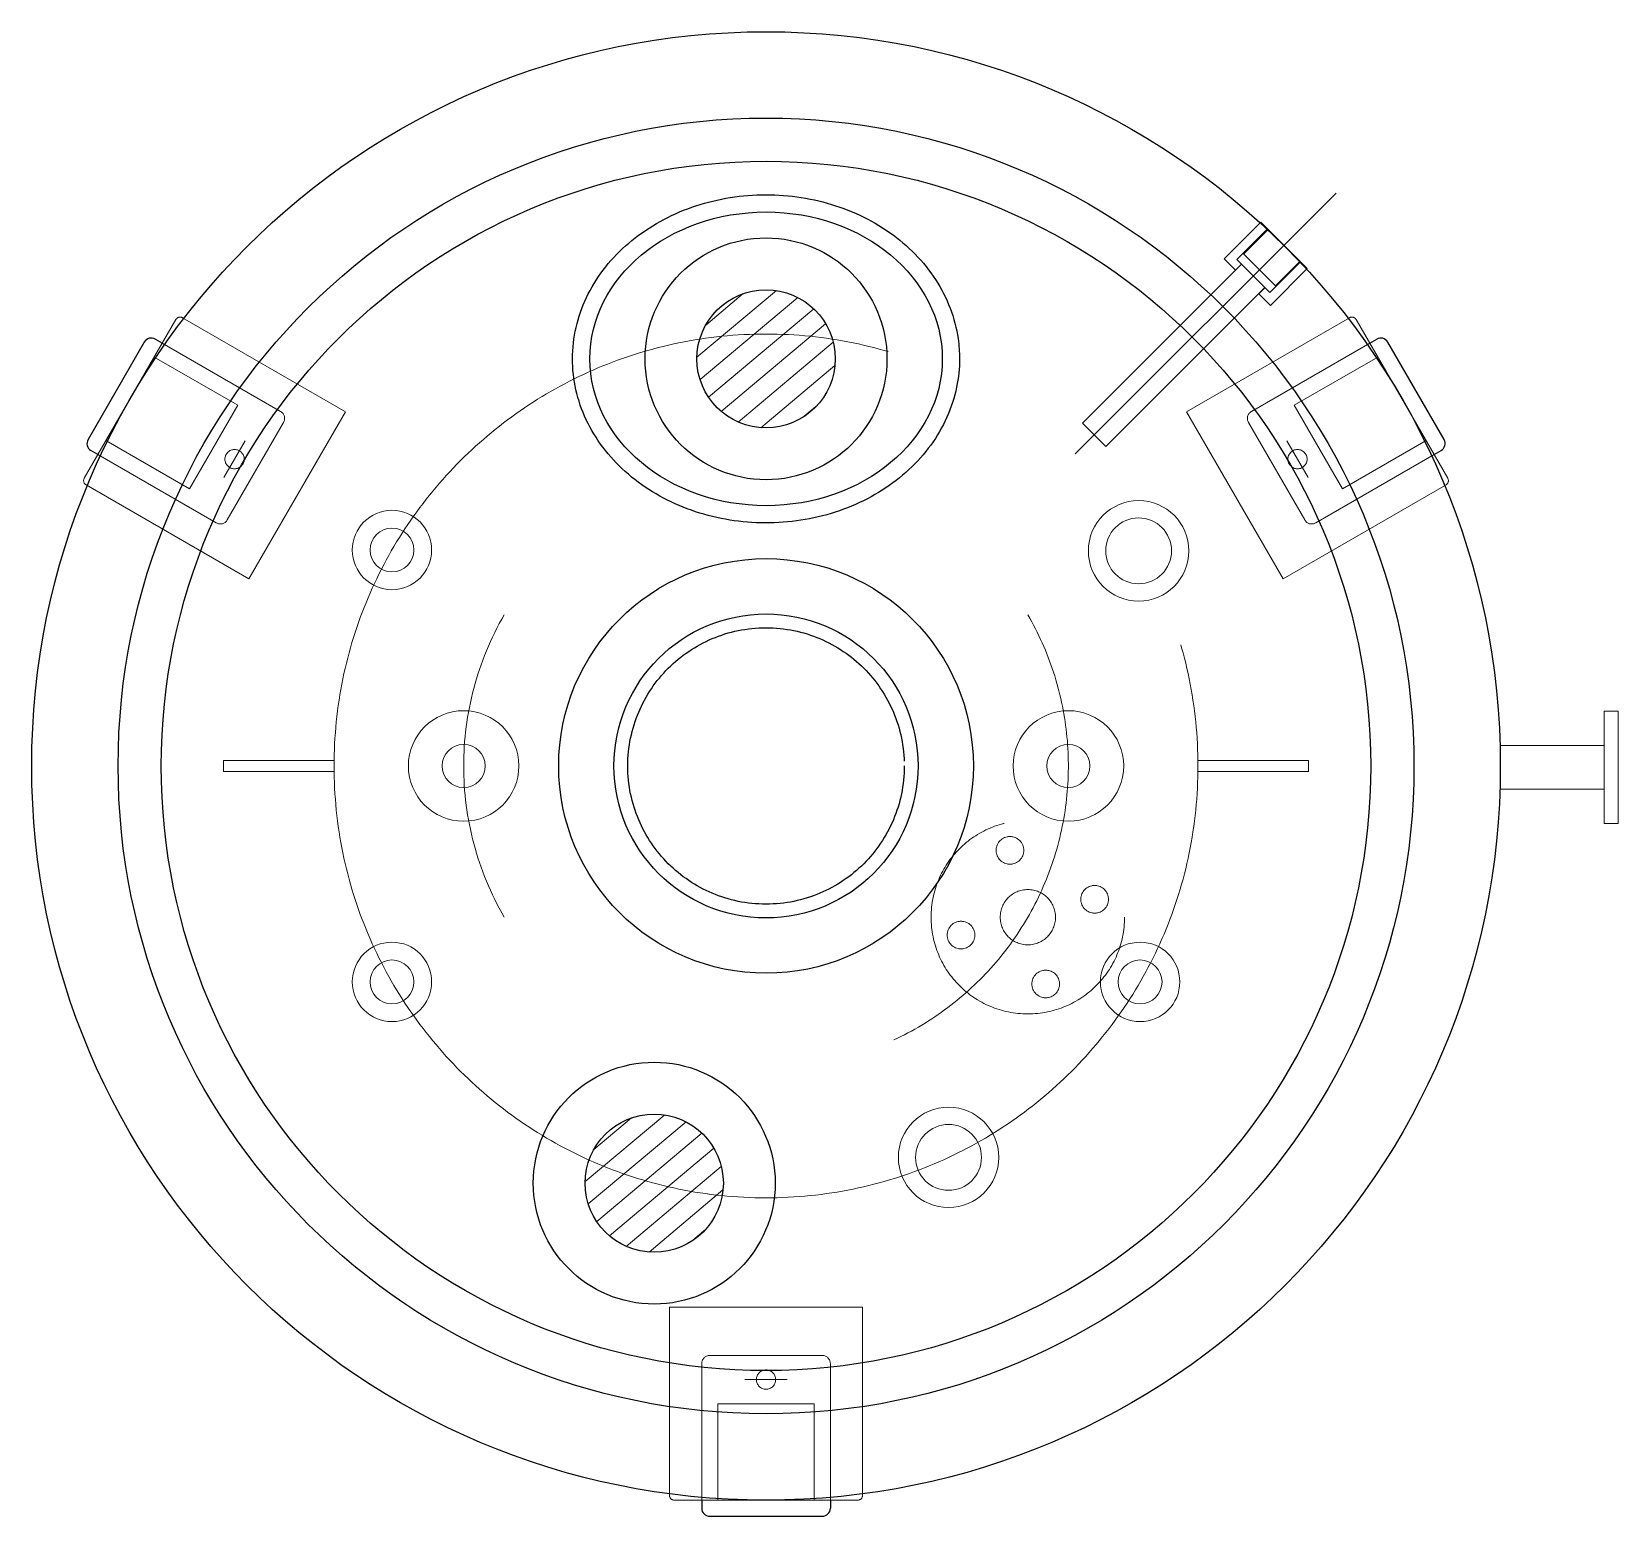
# Model space of a CAD drawing. Header units: millimetres. Extents: x 3103301 to 3104219, y -589897 to -589038.
import ezdxf

# ---------------------------------------------------------------- set-up
doc = ezdxf.new("R2010")
doc.units = ezdxf.units.MM
doc.header["$LTSCALE"] = 1000
for name, pattern in [('ACAD_ISO02W100', [15, 12, -3]), ('CENTER', [2, 1.25, -0.25, 0.25, -0.25]), ('HIDDEN', [0.375, 0.25, -0.125])]:
    doc.linetypes.add(name, pattern=pattern)
doc.layers.add('3', color=1, linetype='Continuous')
doc.layers.add('sb', color=2, linetype='Continuous')

# ---------------------------------------------------------------- blocks, each defined once
blk = doc.blocks.new('1111111111')
at = {"color": 1, "linetype": 'HIDDEN', "lineweight": 15, "ltscale": 2}
for p, q in [((12132.63, 16624.26), (12012.63, 16624.26)), ((12012.63, 16624.26), (12012.63, 16507.26)), ((12132.63, 16507.26), (12132.63, 16624.26)), ((12037.63, 16594.26), (12107.63, 16594.26)), ((12032.63, 16504.26), (12032.63, 16589.26)), ((12112.63, 16589.26), (12112.63, 16504.26)), ((12042.63, 16504.26), (12042.63, 16564.26)), ((12042.63, 16564.26), (12102.63, 16564.26)), ((12102.63, 16564.26), (12102.63, 16504.26)), ((12015.63, 16504.26), (12129.63, 16504.26))]:
    blk.add_line(p, q, dxfattribs=at)
at = {"color": 0}
for p, q in [((12032.63, 16504.26), (12032.63, 16499.26)), ((12112.63, 16504.26), (12112.63, 16499.26)), ((12037.63, 16494.26), (12107.63, 16494.26))]:
    blk.add_line(p, q, dxfattribs=at)
at = {"color": 1, "linetype": 'HIDDEN', "lineweight": 15, "ltscale": 2}
blk.add_circle((12072.63, 16579.26), 6, dxfattribs=at)
for centre, radius, start, end in [((12037.63, 16589.26), 5, 90, 180), ((12107.63, 16589.26), 5, 0, 90), ((12015.63, 16507.26), 3, 180, 270), ((12129.63, 16507.26), 3, 270, 0)]:
    blk.add_arc(centre, radius, start, end, dxfattribs=at)
at = {"color": 0}
for centre, start, end in [((12037.63, 16499.26), 180, 270), ((12107.63, 16499.26), 270, 0)]:
    blk.add_arc(centre, 5, start, end, dxfattribs=at)
at = {"layer": '3', "color": 6, "linetype": 'CENTER', "lineweight": 15, "ltscale": 2}
blk.add_line((12059.38, 16579.26), (12085.88, 16579.26), dxfattribs=at)

msp = doc.modelspace()

# ---------------------------------------------------------------- hatches: boundary and pattern name
at = {"linetype": 'Continuous', "lineweight": 15}
h = msp.add_hatch(dxfattribs=at)
h.set_pattern_fill('ANSI31', color=1, scale=88, angle=895, style=0)
h.set_pattern_definition([(220, (3111179.973, -584891.008), (7.070664, -8.426489), [])])
h.paths.add_polyline_path([(3103688.33, -589213.77, 0.085681), (3103686.02, -589227.18, 0.913036), (3103765.36, -589234.41, -0.080257)])
h.paths.add_polyline_path([(3103765.36, -589234.41, 0.045459), (3103766.02, -589227.18, 0.842162), (3103688.33, -589213.77, 0.080257)])
h = msp.add_hatch(dxfattribs=at)
h.set_pattern_fill('ANSI31', color=1, scale=88, angle=895, style=0)
h.set_pattern_definition([(220, (3111115.268, -585368.148), (7.070664, -8.426489), [])])
h.paths.add_polyline_path([(3103623.63, -589690.91, 0.085681), (3103621.31, -589704.32, 0.913036), (3103700.65, -589711.55, -0.080257)])
h.paths.add_polyline_path([(3103700.65, -589711.55, 0.045459), (3103701.31, -589704.32, 0.842162), (3103623.63, -589690.91, 0.080257)])

# ---------------------------------------------------------------- linework, layer by layer
at = {"color": 3, "linetype": 'ACAD_ISO02W100', "lineweight": 15, "ltscale": 0.5}
for p, q in [((3103991.14, -589169.37), (3104012.33, -589148.14)), ((3103998.56, -589169.72), (3104016.23, -589152.03)), ((3103998.56, -589169.72), (3104016.23, -589152.03)), ((3104002.45, -589166.53), (3104016.58, -589152.38)), ((3104002.45, -589166.53), (3104016.58, -589152.38)), ((3104039.22, -589174.99), (3104012.33, -589148.14)), ((3103997.86, -589176.08), (3103991.14, -589169.37)), ((3104017.67, -589188.8), (3103998.56, -589169.72)), ((3104021.2, -589185.26), (3104002.09, -589166.18)), ((3104017.67, -589188.8), (3104035.33, -589171.11)), ((3104020.84, -589184.9), (3104034.98, -589170.75)), ((3103909.24, -589264.45), (3104001.27, -589172.42)), ((3104018.02, -589196.22), (3104039.22, -589174.99)), ((3103922.68, -589277.88), (3104014.71, -589185.85)), ((3104011.3, -589189.51), (3104014.83, -589185.97)), ((3104011.3, -589189.51), (3104018.02, -589196.22)), ((3103909.24, -589264.45), (3103922.68, -589277.88))]:
    msp.add_line(p, q, dxfattribs=at)
at = {"color": 1, "linetype": 'Continuous', "lineweight": 15}
for p, q in [((3103476.02, -589459.64), (3103412.02, -589459.64)), ((3103412.02, -589459.64), (3103412.02, -589466.04)), ((3103476.02, -589466.04), (3103476.02, -589459.64)), ((3103976.02, -589459.64), (3104040.02, -589459.64)), ((3103976.02, -589466.04), (3103976.02, -589459.64)), ((3104040.02, -589459.64), (3104040.02, -589466.04)), ((3103412.02, -589466.04), (3103476.02, -589466.04)), ((3104040.02, -589466.04), (3103976.02, -589466.04))]:
    msp.add_line(p, q, dxfattribs=at)
at = {"color": 0}
for centre, radius in [((3103726.02, -589227.18), 70), ((3103726.02, -589227.18), 40), ((3103661.31, -589704.32), 70), ((3103661.31, -589704.32), 40)]:
    msp.add_circle(centre, radius, dxfattribs=at)
at = {"color": 0, "linetype": 'Continuous', "lineweight": 15}
for centre, radius in [((3103941.67, -589338.33), 29.08), ((3103509.51, -589337.84), 22.98), ((3103509.51, -589587.84), 22.98), ((3103942.52, -589587.84), 22.98), ((3103831.67, -589689.42), 29.05), ((3103831.67, -589689.42), 19.05)]:
    msp.add_circle(centre, radius, dxfattribs=at)
msp.add_circle((3103726.02, -589462.84), 120)
at = {"color": 1}
msp.add_circle((3103726.02, -589462.84), 88, dxfattribs=at)
at = {"color": 1, "linetype": 'HIDDEN', "ltscale": 2}
msp.add_circle((3103726.02, -589462.84), 80, dxfattribs=at)
at = {"color": 0}
msp.add_ellipse((3103726.02, -589227.18), major_axis=(102, 0), ratio=0.833333, dxfattribs=at)
msp.add_open_spline([(3103838.02, -589227.18), (3103838.02, -589227.18), (3103838.02, -589223.28), (3103837.73, -589219.37), (3103836.29, -589209.49), (3103834.74, -589203.57), (3103830.37, -589192.11), (3103827.54, -589186.58), (3103820.75, -589176.1), (3103816.78, -589171.15), (3103807.86, -589162.01), (3103802.9, -589157.81), (3103792.2, -589150.28), (3103786.44, -589146.95), (3103774.34, -589141.26), (3103767.98, -589138.89), (3103754.89, -589135.2), (3103748.14, -589133.87), (3103734.49, -589132.28), (3103727.59, -589132.01), (3103713.83, -589132.57), (3103706.98, -589133.38), (3103693.56, -589136.06), (3103686.99, -589137.93), (3103674.35, -589142.67), (3103668.28, -589145.54), (3103656.84, -589152.2), (3103651.47, -589155.99), (3103641.64, -589164.38), (3103637.17, -589168.98), (3103629.3, -589178.85), (3103625.9, -589184.12), (3103620.32, -589195.15), (3103618.14, -589200.92), (3103615.09, -589212.71), (3103614.23, -589218.75), (3103613.87, -589230.85), (3103614.38, -589236.92), (3103616.73, -589248.85), (3103618.57, -589254.7), (3103623.51, -589265.97), (3103626.6, -589271.39), (3103633.9, -589281.6), (3103638.1, -589286.39), (3103647.46, -589295.2), (3103652.6, -589299.22), (3103663.66, -589306.35), (3103669.56, -589309.47), (3103681.93, -589314.73), (3103688.39, -589316.87), (3103701.64, -589320.1), (3103708.44, -589321.19), (3103722.16, -589322.31), (3103729.07, -589322.33), (3103742.79, -589321.3), (3103749.6, -589320.24), (3103762.88, -589317.09), (3103769.36, -589314.99), (3103781.77, -589309.81), (3103787.7, -589306.73), (3103798.81, -589299.66), (3103803.99, -589295.68), (3103813.42, -589286.94), (3103817.66, -589282.17), (3103825.05, -589272.01), (3103828.19, -589266.61), (3103833.22, -589255.37), (3103835.11, -589249.53), (3103837.45, -589238.17), (3103838.02, -589232.68), (3103838.02, -589227.18)], degree=3, knots=[0, 0, 0, 0, 0, 0.120844, 0.120844, 0.308106, 0.308106, 0.495367, 0.495367, 0.682629, 0.682629, 0.86989, 0.86989, 1.057152, 1.057152, 1.244413, 1.244413, 1.431675, 1.431675, 1.618936, 1.618936, 1.806198, 1.806198, 1.993459, 1.993459, 2.180721, 2.180721, 2.367983, 2.367983, 2.555244, 2.555244, 2.742506, 2.742506, 2.929767, 2.929767, 3.117029, 3.117029, 3.30429, 3.30429, 3.491552, 3.491552, 3.678813, 3.678813, 3.866075, 3.866075, 4.053336, 4.053336, 4.240598, 4.240598, 4.427859, 4.427859, 4.615121, 4.615121, 4.802383, 4.802383, 4.989644, 4.989644, 5.176906, 5.176906, 5.364167, 5.364167, 5.551429, 5.551429, 5.73869, 5.73869, 5.925952, 5.925952, 6.113213, 6.113213, 6.283185, 6.283185, 6.283185, 6.283185], dxfattribs=at)
at = {"layer": '3', "color": 6, "linetype": 'CENTER', "lineweight": 15, "ltscale": 0.5}
msp.add_line((3103905.03, -589282.17), (3104055.98, -589131.21), dxfattribs=at)
at = {"layer": '3', "color": 7, "linetype": 'Continuous', "lineweight": 15}
for p, q in [((3104211.07, -589431.11), (3104219.29, -589431.11)), ((3104211.07, -589463.63), (3104211.07, -589431.11)), ((3104219.29, -589431.11), (3104219.29, -589463.63)), ((3104211.07, -589451), (3104150.8, -589451)), ((3104211.07, -589463.63), (3104211.06, -589496.15)), ((3104219.27, -589496.15), (3104219.29, -589463.63)), ((3104211.07, -589476.27), (3104150.8, -589476.27)), ((3104211.06, -589496.15), (3104219.27, -589496.15))]:
    msp.add_line(p, q, dxfattribs=at)
at = {"layer": '3', "color": 6, "linetype": 'CENTER', "lineweight": 15}
msp.add_circle((3103726.02, -589462.84), 250, dxfattribs=at)
at = {"layer": '3', "color": 7, "linetype": 'Continuous', "lineweight": 15}
for centre, radius in [((3103509.51, -589337.84), 12.7), ((3103941.67, -589338.33), 19.05), ((3103551.01, -589462.84), 32), ((3103901.02, -589462.84), 32), ((3103551.01, -589462.84), 12.5), ((3103901.02, -589462.84), 12.5), ((3103509.51, -589587.84), 12.7), ((3103942.52, -589587.84), 12.7)]:
    msp.add_circle(centre, radius, dxfattribs=at)
at = {"layer": '3', "color": 1, "linetype": 'HIDDEN', "lineweight": 15}
for centre, radius in [((3103877.55, -589550.38), 56), ((3103867.19, -589511.71), 8), ((3103877.55, -589550.38), 16), ((3103916.22, -589540.02), 8), ((3103838.88, -589560.74), 8), ((3103887.91, -589589.05), 8)]:
    msp.add_circle(centre, radius, dxfattribs=at)
at = {"layer": '3', "color": 6, "linetype": 'CENTER', "lineweight": 15}
for start, end in [(150.00007, 210.00007), (295, 29.99994)]:
    msp.add_arc((3103726.02, -589462.84), 175, start, end, dxfattribs=at)
at = {"layer": 'sb'}
for radius in [425, 375, 350]:
    msp.add_circle((3103726.02, -589462.84), radius, dxfattribs=at)

# ---------------------------------------------------------------- block references
at = {"color": 0, "xscale": 0.9307691800352383, "yscale": 0.9307691799476743, "zscale": 0.9307691800000002}
for p, rotation in [((3095672.78, -571838.13), 240.000000003112), ((3123016.08, -591300.9), 119.999999996888)]:
    msp.add_blockref('1111111111', p, dxfattribs=dict(at, rotation=rotation))
at = {"color": 0, "xscale": 0.9307691799476743, "yscale": 0.9307691799476743, "zscale": 0.9307691800000002}
msp.add_blockref('1111111111', (3092489.18, -605249.5), dxfattribs=at)

doc.saveas('drawing.dxf')
